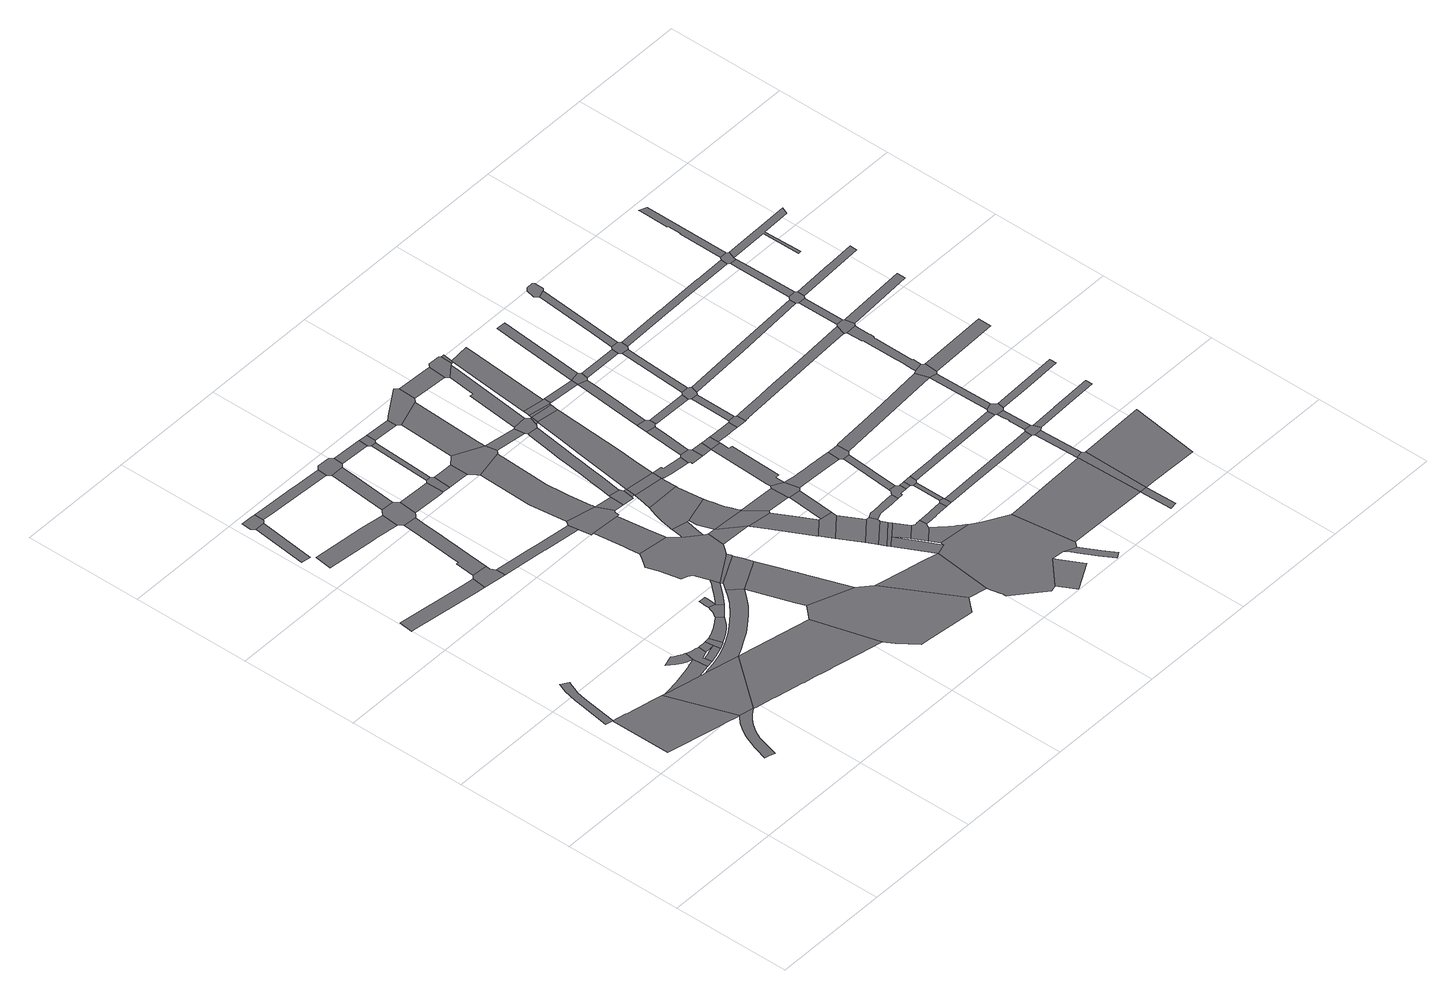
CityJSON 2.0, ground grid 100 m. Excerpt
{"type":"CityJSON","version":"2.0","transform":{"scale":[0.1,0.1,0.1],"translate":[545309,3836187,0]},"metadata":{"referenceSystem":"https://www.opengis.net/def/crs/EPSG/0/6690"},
"CityObjects":{
"road1":{"type":"Road","attributes":{"function":"1","RoadStructureAttribute.sectionType":"1"},"geometry":[{"type":"MultiSurface","lod":"1","boundaries":[[[0,1,2,3,4,5,6,7,8,9,10,11,12,13,14,15,16,17,18]]]}]},
"road2":{"type":"Road","geometry":[{"type":"MultiSurface","lod":"1","boundaries":[[[19,20,21,22,23,18,24,25,26,27,28,29]]]}]},
"road3":{"type":"Road","attributes":{"function":"1","RoadStructureAttribute.sectionType":"7"},"geometry":[{"type":"MultiSurface","lod":"1","boundaries":[[[28,30,31,32,33,34,35,36,37,38,39,40,41,42,43,44,45,46,47]]]}]},
"road4":{"type":"Road","attributes":{"function":"1","RoadStructureAttribute.sectionType":"7"},"geometry":[{"type":"MultiSurface","lod":"1","boundaries":[[[48,49,50,51,52,53,54,55,56,57,58,59,60,61,62,63,64,65]]]}]},
"road5":{"type":"Road","geometry":[{"type":"MultiSurface","lod":"1","boundaries":[[[66,29,28,47,67,68,69,70,61,60]]]}]},
"road6":{"type":"Road","attributes":{"RoadStructureAttribute.sectionType":"1"},"geometry":[{"type":"MultiSurface","lod":"1","boundaries":[[[71,72,73,74,75,76,77]]]}]},
"road7":{"type":"Road","attributes":{"function":"1","RoadStructureAttribute.sectionType":"7"},"geometry":[{"type":"MultiSurface","lod":"1","boundaries":[[[78,79,80,81,82,83,84,85,86,87,88,89,48,90]]]}]},
"road8":{"type":"Road","attributes":{"RoadStructureAttribute.sectionType":"1"},"geometry":[{"type":"MultiSurface","lod":"1","boundaries":[[[91,92,93,94]]]}]},
"road9":{"type":"Road","geometry":[{"type":"MultiSurface","lod":"1","boundaries":[[[95,96,90,48,65,97,98,99,100,101,102,103,104,105,106,107,108]]]}]},
"road10":{"type":"Road","geometry":[{"type":"MultiSurface","lod":"1","boundaries":[[[109,110,111,112,91,94,113,114,115]]]}]},
"road11":{"type":"Road","attributes":{"function":"1","RoadStructureAttribute.sectionType":"7"},"geometry":[{"type":"MultiSurface","lod":"1","boundaries":[[[116,117,118,119,120,121,101,100,122,123,124,125,126]]]}]},
"road12":{"type":"Road","attributes":{"function":"1","RoadStructureAttribute.sectionType":"7"},"geometry":[{"type":"MultiSurface","lod":"1","boundaries":[[[127,128,108,107,129,130,131,116,132]]]}]},
"road13":{"type":"Road","attributes":{"RoadStructureAttribute.sectionType":"1"},"geometry":[{"type":"MultiSurface","lod":"1","boundaries":[[[133,134,135,136,137,138,139,140]]]}]},
"road14":{"type":"Road","geometry":[{"type":"MultiSurface","lod":"1","boundaries":[[[141,77,76,142,143,144,145,146,147]]]}]},
"road15":{"type":"Road","geometry":[{"type":"MultiSurface","lod":"1","boundaries":[[[148,149,132,116,126,150,151,152]]]}]},
"road16":{"type":"Road","geometry":[{"type":"MultiSurface","lod":"1","boundaries":[[[153,154,155,67,47,156,157,158,159,160,161,162,163,164,165,166,167,168,169,170,171,172]]]}]},
"road17":{"type":"Road","attributes":{"function":"1","RoadStructureAttribute.sectionType":"7"},"geometry":[{"type":"MultiSurface","lod":"1","boundaries":[[[173,174,175,176,177,178,179,180,181,182,148,152,183,184,185,186,187,188,189,190,191]]]}]},
"road18":{"type":"Road","attributes":{"function":"1","RoadStructureAttribute.sectionType":"7"},"geometry":[{"type":"MultiSurface","lod":"1","boundaries":[[[192,193,194,195,196,197,198,199,200,201,202,203,68,67,204,205,206,207,208,209,210,211]]]}]},
"road19":{"type":"Road","attributes":{"RoadStructureAttribute.sectionType":"1"},"geometry":[{"type":"MultiSurface","lod":"1","boundaries":[[[212,213,214,215,216,217,218,141,147,219,220,221,222,223,224,225]]]}]},
"road20":{"type":"Road","attributes":{"RoadStructureAttribute.sectionType":"1"},"geometry":[{"type":"MultiSurface","lod":"1","boundaries":[[[226,227,228,115,114,229,230,231,232,233,234]]]}]},
"road21":{"type":"Road","geometry":[{"type":"MultiSurface","lod":"1","boundaries":[[[235,236,237,238,239,240,173,191,241,242,243]]]}]},
"road22":{"type":"Road","geometry":[{"type":"MultiSurface","lod":"1","boundaries":[[[244,245,140,139,246,247,212,225,248,249,250,251,252,253]]]}]},
"road23":{"type":"Road","attributes":{"function":"1","RoadStructureAttribute.sectionType":"7"},"geometry":[{"type":"MultiSurface","lod":"1","boundaries":[[[254,255,256,257,258,259,260,261,235,243]]]}]},
"road24":{"type":"Road","attributes":{"RoadStructureAttribute.sectionType":"1"},"geometry":[{"type":"MultiSurface","lod":"1","boundaries":[[[262,263,143,142,264,265,266,267,268,269]]]}]},
"road25":{"type":"Road","attributes":{"RoadStructureAttribute.sectionType":"1"},"geometry":[{"type":"MultiSurface","lod":"1","boundaries":[[[270,244,253,271,272]]]}]},
"road26":{"type":"Road","attributes":{"function":"1","RoadStructureAttribute.sectionType":"7"},"geometry":[{"type":"MultiSurface","lod":"1","boundaries":[[[273,274,275,276,277,278,279,280,243,242,281,282,283,284]]]}]},
"road27":{"type":"Road","attributes":{"RoadStructureAttribute.sectionType":"1"},"geometry":[{"type":"MultiSurface","lod":"1","boundaries":[[[285,286,251,250,287,288,289,290]]]}]},
"road28":{"type":"Road","geometry":[{"type":"MultiSurface","lod":"1","boundaries":[[[291,292,293,234,233,294,270,272,295,296,297,298,299]]]}]},
"road29":{"type":"Road","geometry":[{"type":"MultiSurface","lod":"1","boundaries":[[[300,301,302,303,304,192,211,305]]]}]},
"road30":{"type":"Road","geometry":[{"type":"MultiSurface","lod":"1","boundaries":[[[306,307,308,290,289,309,310,311,312]]]}]},
"road31":{"type":"Road","geometry":[{"type":"MultiSurface","lod":"1","boundaries":[[[313,314,315,316,317,318,319,320,321,322,323,324,273,284,325,326,327,328,329,330,331,332,333,334]]]}]},
"road32":{"type":"Road","geometry":[{"type":"MultiSurface","lod":"1","boundaries":[[[335,325,284,303,302]]]}]},
"road33":{"type":"Road","attributes":{"RoadStructureAttribute.sectionType":"1"},"geometry":[{"type":"MultiSurface","lod":"1","boundaries":[[[336,337,338,339,340,341,305,211,342,343,344,345,346]]]}]},
"road34":{"type":"Road","attributes":{"RoadStructureAttribute.sectionType":"7"},"geometry":[{"type":"MultiSurface","lod":"1","boundaries":[[[347,348,349,350,313,334,351,352,353,354,355]]]}]},
"road35":{"type":"Road","attributes":{"RoadStructureAttribute.sectionType":"1"},"geometry":[{"type":"MultiSurface","lod":"1","boundaries":[[[297,296,356,357]]]}]},
"road36":{"type":"Road","geometry":[{"type":"MultiSurface","lod":"1","boundaries":[[[345,358,172,171,359,360,361,362,363,364,365,366,346]]]}]},
"road37":{"type":"Road","geometry":[{"type":"MultiSurface","lod":"1","boundaries":[[[367,368,269,268,369,347,355,370,371,372,373,374,375,376,377,378,379,380]]]}]},
"road38":{"type":"Road","attributes":{"RoadStructureAttribute.sectionType":"1"},"geometry":[{"type":"MultiSurface","lod":"1","boundaries":[[[381,310,309,382,383,384]]]}]},
"road39":{"type":"Road","attributes":{"RoadStructureAttribute.sectionType":"1"},"geometry":[{"type":"MultiSurface","lod":"1","boundaries":[[[385,306,312,386,387]]]}]},
"road40":{"type":"Road","geometry":[{"type":"MultiSurface","lod":"1","boundaries":[[[357,356,388,385,387,389,390,391]]]}]},
"road41":{"type":"Road","attributes":{"RoadStructureAttribute.sectionType":"1"},"geometry":[{"type":"MultiSurface","lod":"1","boundaries":[[[392,393,394,395,396,397,398,399,400,401,402,403,404,405,367,380]]]}]},
"road42":{"type":"Road","attributes":{"function":"1","RoadStructureAttribute.sectionType":"7"},"geometry":[{"type":"MultiSurface","lod":"1","boundaries":[[[406,407,332,331,408,409,410]]]}]},
"road43":{"type":"Road","attributes":{"RoadStructureAttribute.sectionType":"1"},"geometry":[{"type":"MultiSurface","lod":"1","boundaries":[[[411,380,379,412,413]]]}]},
"road44":{"type":"Road","geometry":[{"type":"MultiSurface","lod":"1","boundaries":[[[414,415,384,383,416,401,400,417,418,419]]]}]},
"road45":{"type":"Road","attributes":{"RoadStructureAttribute.sectionType":"1"},"geometry":[{"type":"MultiSurface","lod":"1","boundaries":[[[391,390,420,421]]]}]},
"road46":{"type":"Road","geometry":[{"type":"MultiSurface","lod":"1","boundaries":[[[422,329,328,423,424,425,426,427]]]}]},
"road47":{"type":"Road","geometry":[{"type":"MultiSurface","lod":"1","boundaries":[[[428,413,412,429,430,431,432]]]}]},
"road48":{"type":"Road","geometry":[{"type":"MultiSurface","lod":"1","boundaries":[[[433,434,435,436,437,366,365,438,439,440,441,442]]]}]},
"road49":{"type":"Road","geometry":[{"type":"MultiSurface","lod":"1","boundaries":[[[443,444,445,446,447,448,449,450,451,452,406,410,453,454]]]}]},
"road50":{"type":"Road","attributes":{"RoadStructureAttribute.sectionType":"7"},"geometry":[{"type":"MultiSurface","lod":"1","boundaries":[[[455,431,430,456,457,458,459]]]}]},
"road51":{"type":"Road","geometry":[{"type":"MultiSurface","lod":"1","boundaries":[[[460,461,462,463,464,465,466,467,454,453,468,469,470,471,427,472,473,474,475]]]}]},
"road52":{"type":"Road","attributes":{"RoadStructureAttribute.sectionType":"1"},"geometry":[{"type":"MultiSurface","lod":"1","boundaries":[[[476,477,478,479,414,419]]]}]},
"road53":{"type":"Road","geometry":[{"type":"MultiSurface","lod":"1","boundaries":[[[427,426,480,481,475,474,482,472]]]}]},
"road54":{"type":"Road","attributes":{"function":"1","RoadStructureAttribute.sectionType":"7"},"geometry":[{"type":"MultiSurface","lod":"1","boundaries":[[[458,483,484,447,446,485,486,487,488]]]}]},
"road55":{"type":"Road","geometry":[{"type":"MultiSurface","lod":"1","boundaries":[[[459,458,488,489]]]}]},
"road56":{"type":"Road","attributes":{"function":"1"},"geometry":[{"type":"MultiSurface","lod":"1","boundaries":[[[426,490,491,492,493,494,495,496,497,480]]]}]},
"road57":{"type":"Road","attributes":{"RoadStructureAttribute.sectionType":"1"},"geometry":[{"type":"MultiSurface","lod":"1","boundaries":[[[498,499,500,501,502,503,504,505,506,507,508,428,432,509,510,511,512,513,514,515,516,517]]]}]},
"road58":{"type":"Road","attributes":{"RoadStructureAttribute.sectionType":"1"},"geometry":[{"type":"MultiSurface","lod":"1","boundaries":[[[419,418,518,519]]]}]},
"road59":{"type":"Road","geometry":[{"type":"MultiSurface","lod":"1","boundaries":[[[520,521,522,421,420,523,524,479,478,525,526]]]}]},
"road60":{"type":"Road","geometry":[{"type":"MultiSurface","lod":"1","boundaries":[[[527,528,495,494,529,530,531,532]]]}]},
"road61":{"type":"Road","attributes":{"RoadStructureAttribute.sectionType":"1"},"geometry":[{"type":"MultiSurface","lod":"1","boundaries":[[[533,534,475,481,535,536]]]}]},
"road62":{"type":"Road","geometry":[{"type":"MultiSurface","lod":"1","boundaries":[[[530,529,537,538]]]}]},
"road63":{"type":"Road","attributes":{"function":"1","RoadStructureAttribute.sectionType":"7"},"geometry":[{"type":"MultiSurface","lod":"1","boundaries":[[[539,540,541,542,543,544,459,489,545,546,547,548,549]]]}]},
"road64":{"type":"Road","attributes":{"function":"1","RoadStructureAttribute.sectionType":"7"},"geometry":[{"type":"MultiSurface","lod":"1","boundaries":[[[550,551,552,553,554,555,556,442,557]]]}]},
"road65":{"type":"Road","geometry":[{"type":"MultiSurface","lod":"1","boundaries":[[[558,538,537,559,560,561,562,563]]]}]},
"road66":{"type":"Road","attributes":{"function":"1","RoadStructureAttribute.sectionType":"7"},"geometry":[{"type":"MultiSurface","lod":"1","boundaries":[[[560,559,564,565]]]}]},
"road67":{"type":"Road","attributes":{"function":"1","RoadStructureAttribute.sectionType":"7"},"geometry":[{"type":"MultiSurface","lod":"1","boundaries":[[[565,564,566,567,556,555,568,569]]]}]},
"road68":{"type":"Road","geometry":[{"type":"MultiSurface","lod":"1","boundaries":[[[570,571,572,519,518,573,498,517,574,575]]]}]},
"road69":{"type":"Road","attributes":{"RoadStructureAttribute.sectionType":"1"},"geometry":[{"type":"MultiSurface","lod":"1","boundaries":[[[576,577,578,579,489,488,580,581,582,583,584,585,586]]]}]},
"road70":{"type":"Road","attributes":{"RoadStructureAttribute.sectionType":"1"},"geometry":[{"type":"MultiSurface","lod":"1","boundaries":[[[587,532,531,588,589]]]}]},
"road71":{"type":"Road","attributes":{"function":"1"},"geometry":[{"type":"MultiSurface","lod":"1","boundaries":[[[590,569,568,591,592,593,594,595]]]}]},
"road72":{"type":"Road","attributes":{"RoadStructureAttribute.sectionType":"1"},"geometry":[{"type":"MultiSurface","lod":"1","boundaries":[[[596,575,574,597,598,539]]]}]},
"road73":{"type":"Road","geometry":[{"type":"MultiSurface","lod":"1","boundaries":[[[599,600,601,595,594,602,603,604,605,606]]]}]},
"road74":{"type":"Road","attributes":{"RoadStructureAttribute.sectionType":"1"},"geometry":[{"type":"MultiSurface","lod":"1","boundaries":[[[607,526,525,608,609,610,611]]]}]},
"road75":{"type":"Road","attributes":{"function":"1","RoadStructureAttribute.sectionType":"7"},"geometry":[{"type":"MultiSurface","lod":"1","boundaries":[[[612,613,614,615,616,617,618,619]]]}]},
"road76":{"type":"Road","geometry":[{"type":"MultiSurface","lod":"1","boundaries":[[[620,536,535,587,589,621,622]]]}]},
"road77":{"type":"Road","geometry":[{"type":"MultiSurface","lod":"1","boundaries":[[[623,624,557,442,441,625,626,627,628,629,630,615,614,631,632,633,634,635,636,637,638,639]]]}]},
"road78":{"type":"Road","attributes":{"RoadStructureAttribute.sectionType":"1"},"geometry":[{"type":"MultiSurface","lod":"1","boundaries":[[[640,641,642,643,644,572,571]]]}]},
"road79":{"type":"Road","geometry":[{"type":"MultiSurface","lod":"1","boundaries":[[[596,539,549,645]]]}]},
"road80":{"type":"Road","geometry":[{"type":"MultiSurface","lod":"1","boundaries":[[[646,647,586,585,648,649,650,651,652,653,654,655]]]}]},
"road81":{"type":"Road","geometry":[{"type":"MultiSurface","lod":"1","boundaries":[[[656,657,658,659,660,661,662,663,603,602,664,623,639]]]}]},
"road82":{"type":"Road","attributes":{"RoadStructureAttribute.sectionType":"1"},"geometry":[{"type":"MultiSurface","lod":"1","boundaries":[[[665,596,645,666]]]}]},
"road83":{"type":"Road","geometry":[{"type":"MultiSurface","lod":"1","boundaries":[[[667,668,665,666,669,670,671]]]}]},
"road84":{"type":"Road","attributes":{"RoadStructureAttribute.sectionType":"1"},"geometry":[{"type":"MultiSurface","lod":"1","boundaries":[[[672,673,674,675,563,562,676,677,678,679,680]]]}]},
"road85":{"type":"Road","attributes":{"RoadStructureAttribute.sectionType":"7"},"geometry":[{"type":"MultiSurface","lod":"1","boundaries":[[[681,682,683,620,622,684,685,686,687,688]]]}]},
"road86":{"type":"Road","attributes":{"RoadStructureAttribute.sectionType":"1"},"geometry":[{"type":"MultiSurface","lod":"1","boundaries":[[[689,690,646,655,691,692]]]}]},
"road87":{"type":"Road","attributes":{"RoadStructureAttribute.sectionType":"1"},"geometry":[{"type":"MultiSurface","lod":"1","boundaries":[[[654,653,681,693]]]}]},
"road88":{"type":"Road","attributes":{"RoadStructureAttribute.sectionType":"1"},"geometry":[{"type":"MultiSurface","lod":"1","boundaries":[[[694,695,696,697,606,605,698,699,700,701,702]]]}]},
"road89":{"type":"Road","geometry":[{"type":"MultiSurface","lod":"1","boundaries":[[[703,611,610,704,642,641,705,706,707,708]]]}]},
"road90":{"type":"Road","geometry":[{"type":"MultiSurface","lod":"1","boundaries":[[[709,689,692,710,711,712,713,714]]]}]},
"road91":{"type":"Road","attributes":{"function":"1","RoadStructureAttribute.sectionType":"7"},"geometry":[{"type":"MultiSurface","lod":"1","boundaries":[[[715,716,717,718,719,720,667,671]]]}]},
"road92":{"type":"Road","geometry":[{"type":"MultiSurface","lod":"1","boundaries":[[[721,722,693,681,688,723,724]]]}]},
"road93":{"type":"Road","attributes":{"RoadStructureAttribute.sectionType":"1"},"geometry":[{"type":"MultiSurface","lod":"1","boundaries":[[[725,726,727,728,729,730,731,732,733,622,621,734,735,736,737,738,739,740]]]}]},
"road94":{"type":"Road","attributes":{"RoadStructureAttribute.sectionType":"1"},"geometry":[{"type":"MultiSurface","lod":"1","boundaries":[[[633,741,742,743,744,745,746,747,748,634]]]}]},
"road95":{"type":"Road","attributes":{"RoadStructureAttribute.sectionType":"1"},"geometry":[{"type":"MultiSurface","lod":"1","boundaries":[[[749,750,706,705,751,752,753,718]]]}]},
"road96":{"type":"Road","geometry":[{"type":"MultiSurface","lod":"1","boundaries":[[[754,755,756,757,672,680,758,759,760,761,762,763,764,765,766]]]}]},
"road97":{"type":"Road","attributes":{"RoadStructureAttribute.sectionType":"1"},"geometry":[{"type":"MultiSurface","lod":"1","boundaries":[[[670,669,767,768]]]}]},
"road98":{"type":"Road","geometry":[{"type":"MultiSurface","lod":"1","boundaries":[[[769,770,694,702,771,772,773]]]}]},
"road99":{"type":"Road","attributes":{"RoadStructureAttribute.sectionType":"1"},"geometry":[{"type":"MultiSurface","lod":"1","boundaries":[[[767,774,775,709,714,776,777,778]]]}]},
"road100":{"type":"Road","attributes":{"RoadStructureAttribute.sectionType":"1"},"geometry":[{"type":"MultiSurface","lod":"1","boundaries":[[[779,780,781,724,723,782,783,784,785]]]}]},
"road101":{"type":"Road","attributes":{"RoadStructureAttribute.sectionType":"1"},"geometry":[{"type":"MultiSurface","lod":"1","boundaries":[[[786,765,764,787]]]}]},
"road102":{"type":"Road","attributes":{"RoadStructureAttribute.sectionType":"1"},"geometry":[{"type":"MultiSurface","lod":"1","boundaries":[[[788,789,769,773]]]}]},
"road103":{"type":"Road","attributes":{"RoadStructureAttribute.sectionType":"1"},"geometry":[{"type":"MultiSurface","lod":"1","boundaries":[[[790,754,766,791]]]}]},
"road104":{"type":"Road","geometry":[{"type":"MultiSurface","lod":"1","boundaries":[[[792,786,787,793,789,788,794,795]]]}]},
"road105":{"type":"Road","attributes":{"RoadStructureAttribute.sectionType":"1"},"geometry":[{"type":"MultiSurface","lod":"1","boundaries":[[[713,712,796,797]]]}]},
"road106":{"type":"Road","geometry":[{"type":"MultiSurface","lod":"1","boundaries":[[[798,768,767,778,799,800]]]}]},
"road107":{"type":"Road","geometry":[{"type":"MultiSurface","lod":"1","boundaries":[[[801,802,803,804,740,739,805,790,791,806,807,808]]]}]},
"road108":{"type":"Road","geometry":[{"type":"MultiSurface","lod":"1","boundaries":[[[809,810,811,812,785,784,813,814,815]]]}]},
"road109":{"type":"Road","attributes":{"RoadStructureAttribute.sectionType":"1"},"geometry":[{"type":"MultiSurface","lod":"1","boundaries":[[[816,810,809,817]]]}]},
"road110":{"type":"Road","attributes":{"RoadStructureAttribute.sectionType":"1"},"geometry":[{"type":"MultiSurface","lod":"1","boundaries":[[[818,819,768,798,820]]]}]},
"road111":{"type":"Road","geometry":[{"type":"MultiSurface","lod":"1","boundaries":[[[821,822,823,824,797,796,816,817,825,826]]]}]},
"road112":{"type":"Road","attributes":{"RoadStructureAttribute.sectionType":"1"},"geometry":[{"type":"MultiSurface","lod":"1","boundaries":[[[800,799,827,828]]]}]},
"road113":{"type":"Road","geometry":[{"type":"MultiSurface","lod":"1","boundaries":[[[829,830,831,832,833,834,835,637,636,836,837,838]]]}]},
"road114":{"type":"Road","attributes":{"RoadStructureAttribute.sectionType":"1"},"geometry":[{"type":"MultiSurface","lod":"1","boundaries":[[[839,840,824,823,841,842,843]]]}]},
"road115":{"type":"Road","attributes":{"RoadStructureAttribute.sectionType":"1"},"geometry":[{"type":"MultiSurface","lod":"1","boundaries":[[[844,845,846,847,848,849,772,771,850,851,852,853]]]}]},
"road116":{"type":"Road","geometry":[{"type":"MultiSurface","lod":"1","boundaries":[[[854,828,827,839,843,855,856,857]]]}]},
"road117":{"type":"Road","attributes":{"RoadStructureAttribute.sectionType":"1"},"geometry":[{"type":"MultiSurface","lod":"1","boundaries":[[[858,859,860,861,862,863,864,792,795,865,866,867,868]]]}]},
"road118":{"type":"Road","attributes":{"RoadStructureAttribute.sectionType":"1"},"geometry":[{"type":"MultiSurface","lod":"1","boundaries":[[[869,838,870,871]]]}]},
"road119":{"type":"Road","attributes":{"RoadStructureAttribute.sectionType":"1"},"geometry":[{"type":"MultiSurface","lod":"1","boundaries":[[[872,873,874,875,876,808,807,877,878,879,880,881,882]]]}]},
"road120":{"type":"Road","attributes":{"RoadStructureAttribute.sectionType":"1"},"geometry":[{"type":"MultiSurface","lod":"1","boundaries":[[[883,884,885,854,857]]]}]},
"road121":{"type":"Road","geometry":[{"type":"MultiSurface","lod":"1","boundaries":[[[886,887,888,829,838,869,889]]]}]},
"road122":{"type":"Road","attributes":{"RoadStructureAttribute.sectionType":"1"},"geometry":[{"type":"MultiSurface","lod":"1","boundaries":[[[890,891,892,893,894,895,896,897,815,814,898,899,900,901]]]}]},
"road123":{"type":"Road","geometry":[{"type":"MultiSurface","lod":"1","boundaries":[[[902,903,904,905,906,907,908,884,883,909,910]]]}]},
"road124":{"type":"Road","attributes":{"RoadStructureAttribute.sectionType":"1"},"geometry":[{"type":"MultiSurface","lod":"1","boundaries":[[[911,888,887,912]]]}]},
"road125":{"type":"Road","attributes":{"RoadStructureAttribute.sectionType":"1"},"geometry":[{"type":"MultiSurface","lod":"1","boundaries":[[[913,914,826,825,915,916,917,918]]]}]},
"road126":{"type":"Road","geometry":[{"type":"MultiSurface","lod":"1","boundaries":[[[919,844,853,911,912,920,921,922]]]}]},
"road127":{"type":"Road","attributes":{"RoadStructureAttribute.sectionType":"1"},"geometry":[{"type":"MultiSurface","lod":"1","boundaries":[[[923,924,925,926,927,928,929,919,922,930]]]}]},
"road128":{"type":"Road","geometry":[{"type":"MultiSurface","lod":"1","boundaries":[[[931,932,933,934,858,868,923,930,935,936]]]}]},
"road129":{"type":"Road","geometry":[{"type":"MultiSurface","lod":"1","boundaries":[[[937,938,889,869,939,940,941]]]}]},
"road130":{"type":"Road","attributes":{"RoadStructureAttribute.sectionType":"1"},"geometry":[{"type":"MultiSurface","lod":"1","boundaries":[[[882,942,934,933,943]]]}]},
"road131":{"type":"Road","attributes":{"RoadStructureAttribute.sectionType":"1"},"geometry":[{"type":"MultiSurface","lod":"1","boundaries":[[[944,945,946,947,948,949,856,855,950,951,952,953,954]]]}]},
"road132":{"type":"Road","geometry":[{"type":"MultiSurface","lod":"1","boundaries":[[[955,956,957,958,872,882,943,959,960,961,962]]]}]},
"road133":{"type":"Road","attributes":{"RoadStructureAttribute.sectionType":"1"},"geometry":[{"type":"MultiSurface","lod":"1","boundaries":[[[963,964,965,966,967,921,920,968,969]]]}]},
"road134":{"type":"Road","attributes":{"RoadStructureAttribute.sectionType":"1"},"geometry":[{"type":"MultiSurface","lod":"1","boundaries":[[[970,971,972,973,974,975,976,977,978,979,980,981,982,983,984,985,986,987,988,989,990,957,956,991,992,993]]]}]},
"road135":{"type":"Road","attributes":{"RoadStructureAttribute.sectionType":"1"},"geometry":[{"type":"MultiSurface","lod":"1","boundaries":[[[994,995,936,935,996,997,998,999,1000,1001]]]}]},
"road136":{"type":"Road","geometry":[{"type":"MultiSurface","lod":"1","boundaries":[[[1002,890,901,1003,981,980,1004,1005,1006,1007]]]}]},
"road137":{"type":"Road","attributes":{"RoadStructureAttribute.sectionType":"1"},"geometry":[{"type":"MultiSurface","lod":"1","boundaries":[[[1008,1009,1002,1007]]]}]},
"road138":{"type":"Road","geometry":[{"type":"MultiSurface","lod":"1","boundaries":[[[1010,1011,913,918,1009,1008,1012,1013]]]}]},
"road139":{"type":"Road","attributes":{"RoadStructureAttribute.sectionType":"1"},"geometry":[{"type":"MultiSurface","lod":"1","boundaries":[[[1014,1015,962,961,1016]]]}]},
"road140":{"type":"Road","attributes":{"RoadStructureAttribute.sectionType":"1"},"geometry":[{"type":"MultiSurface","lod":"1","boundaries":[[[1017,1018,1011,1010,1019,1020]]]}]},
"road141":{"type":"Road","geometry":[{"type":"MultiSurface","lod":"1","boundaries":[[[1021,944,954,1017,1020,1022,1023,1024]]]}]},
"road142":{"type":"Road","attributes":{"RoadStructureAttribute.sectionType":"1"},"geometry":[{"type":"MultiSurface","lod":"1","boundaries":[[[1025,1026,1006,1005,1027]]]}]},
"road143":{"type":"Road","attributes":{"RoadStructureAttribute.sectionType":"1"},"geometry":[{"type":"MultiSurface","lod":"1","boundaries":[[[1028,1029,1030,1031,1032,1033,1021,1024,1034]]]}]},
"road144":{"type":"Road","attributes":{"RoadStructureAttribute.sectionType":"1"},"geometry":[{"type":"MultiSurface","lod":"1","boundaries":[[[1035,1036,1037,1013,1012,1038]]]}]},
"road145":{"type":"Road","attributes":{"RoadStructureAttribute.sectionType":"1"},"geometry":[{"type":"MultiSurface","lod":"1","boundaries":[[[1039,1023,1022,1040,1041,1042,1043,1044,1045,1046]]]}]}
},
"vertices":[
[208,1620,0],[250,1897,0],[263,1959,0],[272,2001,0],[285,2039,0],[300,2078,0],[308,2094,0],[316,2112,0],[287,2132,0],[274,2140,0],[257,2151,0],[255,2145,0],[243,2121,0],[225,2068,0],[211,2015,0],[200,1958,0],[189,1889,0],[147,1632,0],[208,1618,0],
[629,1527,0],[525,1549,0],[509,1553,0],[327,1592,0],[321,1594,0],[207,1107,0],[634,1013,0],[712,996,0],[810,974,0],[830,970,0],[637,1525,0],
[818,961,0],[773,917,0],[729,856,0],[694,800,0],[672,751,0],[645,675,0],[637,651,0],[606,549,0],[648,537,0],[690,525,0],[717,621,0],[743,713,0],[774,776,0],[815,836,0],[856,877,0],[896,913,0],[942,943,0],[947,945,0],
[1061,1604,0],[1042,1596,0],[1031,1593,0],[1008,1586,0],[972,1575,0],[893,1556,0],[891,1555,0],[802,1538,0],[793,1536,0],[777,1534,0],[725,1525,0],[673,1520,0],[664,1519,0],[957,1455,0],[972,1457,0],[985,1459,0],[1039,1469,0],[1077,1476,0],
[662,1519,0],[1295,1381,0],[1015,1442,0],[995,1446,0],[971,1451,0],
[611,3344,0],[16,3426,0],[1,3307,0],[45,3301,0],[612,3224,0],[686,3214,0],[702,3331,0],
[1075,1684,0],[1051,1694,0],[1042,1699,0],[1039,1701,0],[1034,1705,0],[1027,1709,0],[1005,1723,0],[982,1742,0],[888,1711,0],[943,1662,0],[980,1638,0],[1020,1618,0],[1078,1682,0],
[105,4834,0],[49,4366,0],[131,4356,0],[187,4833,0],
[1165,1659,0],[1120,1669,0],[1101,1480,0],[1111,1482,0],[1123,1485,0],[1136,1488,0],[1126,1548,0],[1122,1561,0],[1169,1579,0],[1174,1581,0],[1177,1582,0],[1181,1584,0],[1182,1584,0],[1187,1656,0],
[200,4942,0],[190,4943,0],[85,4948,0],[81,4867,0],[209,4856,0],[215,4862,0],[214,4942,0],
[1266,1590,0],[1250,1583,0],[1192,1565,0],[1181,1562,0],[1172,1559,0],[1171,1559,0],[1187,1501,0],[1190,1502,0],[1271,1527,0],[1277,1530,0],[1280,1531,0],
[1242,1655,0],[1204,1655,0],[1216,1584,0],[1219,1584,0],[1248,1587,0],[1261,1657,0],
[602,4278,0],[156,4324,0],[139,4176,0],[567,4131,0],[594,4128,0],[603,4127,0],[783,4105,0],[797,4252,0],
[731,3356,0],[881,3189,0],[881,3271,0],[866,3292,0],[862,3298,0],[858,3303,0],[862,3346,0],
[1301,1661,0],[1280,1659,0],[1317,1546,0],[1324,1551,0],[1337,1558,0],
[1334,1373,0],[1326,1375,0],[1315,1377,0],[970,940,0],[1106,911,0],[1146,902,0],[1321,864,0],[1369,854,0],[1393,848,0],[1478,830,0],[1566,812,0],[1619,801,0],[1637,797,0],[1700,784,0],[1727,778,0],[1851,751,0],[1980,724,0],[2062,706,0],[2067,705,0],[1914,1248,0],
[1502,1767,0],[1501,1766,0],[1493,1761,0],[1467,1743,0],[1453,1733,0],[1444,1728,0],[1414,1709,0],[1375,1689,0],[1359,1682,0],[1343,1675,0],[1376,1578,0],[1395,1589,0],[1426,1607,0],[1460,1631,0],[1495,1661,0],[1500,1667,0],[1505,1674,0],[1523,1694,0],[1547,1726,0],
[1769,1899,0],[1733,1849,0],[1678,1786,0],[1604,1717,0],[1530,1659,0],[1435,1593,0],[1356,1550,0],[1284,1514,0],[1216,1491,0],[1142,1470,0],[1078,1456,0],[1059,1452,0],[1367,1415,0],[1432,1453,0],[1519,1499,0],[1583,1540,0],[1668,1606,0],[1737,1666,0],[1811,1744,0],[1860,1805,0],
[816,4068,0],[808,3984,0],[801,3904,0],[781,3679,0],[772,3575,0],[767,3521,0],[746,3522,0],[868,3428,0],[877,3521,0],[888,3637,0],[897,3734,0],[905,3819,0],[920,3985,0],[928,4055,0],
[669,4917,0],[595,4921,0],[335,4935,0],[219,4862,0],[331,4855,0],[596,4841,0],[664,4837,0],[857,4827,0],[863,4906,0],
[1549,1871,0],[1541,1845,0],[1532,1820,0],[1522,1802,0],[1517,1793,0],[1509,1780,0],[1631,1798,0],[1640,1806,0],[1605,1856,0],
[838,4291,0],[837,4288,0],[808,4078,0],[817,4069,0],[929,4056,0],[951,4078,0],[966,4092,0],[980,4243,0],[949,4281,0],[946,4285,0],
[1607,1864,0],[1612,1892,0],[1615,1936,0],[1615,1962,0],[1585,1961,0],[1555,1961,0],[1555,1938,0],[1552,1899,0],
[1274,3220,0],[1168,3234,0],[1162,3154,0],[1264,3141,0],[1267,3141,0],[1565,3104,0],[1576,3102,0],[1564,3184,0],
[885,4794,0],[985,4705,0],[993,4792,0],
[1776,2050,0],[1774,2047,0],[1750,2015,0],[1714,1971,0],[1673,1925,0],[1631,1881,0],[1628,1878,0],[1618,1868,0],[1717,1885,0],[1760,1932,0],[1797,1978,0],[1799,1981,0],
[1173,4236,0],[1078,4239,0],[1172,4085,0],[1236,4083,0],[1260,4083,0],[1255,4232,0],
[897,4935,0],[890,4929,0],[865,4906,0],[880,4801,0],[1000,4797,0],[1024,4818,0],[1028,4897,0],[1010,4919,0],[1004,4927,0],
[2106,2003,0],[2102,2015,0],[2075,2093,0],[1808,1955,0],[1797,1939,0],[2127,1943,0],
[1278,4253,0],[1270,4246,0],[1262,4239,0],[1328,4081,0],[1337,4231,0],[1330,4238,0],[1318,4252,0],
[1666,2607,0],[1658,2595,0],[1642,2572,0],[1581,2485,0],[1582,2483,0],[1607,2403,0],[1612,2389,0],[1615,2376,0],[1653,2213,0],[1701,2195,0],[1735,2171,0],[1766,2078,0],[2057,2141,0],[2103,2198,0],[2110,2207,0],[2123,2222,0],[2137,2373,0],[2109,2391,0],[2103,2394,0],[1990,2491,0],[1981,2501,0],[1915,2577,0],
[2069,2109,0],
[2346,1319,0],[2240,1623,0],[2239,1625,0],[2238,1629,0],[2224,1667,0],[2193,1758,0],[1864,1793,0],[1910,1661,0],[1987,1436,0],[2014,1359,0],[2380,1223,0],
[1616,2996,0],[1619,2979,0],[1649,2742,0],[1654,2700,0],[1913,2593,0],[1903,2664,0],[1893,2734,0],[1889,2769,0],[1861,2984,0],
[1281,4804,0],[1287,4883,0],
[1915,1248,0],[2117,622,0],[2230,475,0],[2281,474,0],[2716,424,0],[2718,426,0],[2786,504,0],[2818,540,0],[2489,1126,0],
[1588,3220,0],[1574,3199,0],[1598,2994,0],[1860,2990,0],[1862,2984,0],[1864,2984,0],[1865,2984,0],[1880,2986,0],[1881,3006,0],[1882,3019,0],[1883,3025,0],[1888,3031,0],[1897,3034,0],[1834,3163,0],
[1412,4228,0],[1410,4078,0],[1509,4075,0],[1509,4225,0],
[1301,4781,0],[1333,4595,0],[1341,4779,0],
[1284,4800,0],[1359,4796,0],[1363,4800,0],[1360,4879,0],
[1831,3190,0],[1830,3197,0],[1806,3397,0],[1797,3482,0],[1793,3557,0],[1792,3581,0],[1809,3994,0],[1810,4028,0],[1810,4049,0],[1568,3998,0],[1567,3991,0],[1551,3539,0],[1550,3529,0],[1551,3522,0],
[2007,2596,0],[1996,2516,0],[2117,2467,0],[2134,2559,0],[2136,2570,0],
[1973,3146,0],[1978,3028,0],[1984,3145,0],
[1585,4288,0],[1570,4275,0],[1553,4017,0],[1838,4076,0],[1840,4075,0],[1818,4171,0],
[1575,4789,0],[1577,4868,0],
[2165,2371,0],[2165,2220,0],[2263,2216,0],[2382,2210,0],[2383,2210,0],[2201,2370,0],
[1988,3167,0],[2078,3019,0],[2082,3037,0],[2094,3121,0],[2083,3147,0],
[3006,1012,0],[2909,1033,0],[2801,1057,0],[2751,1068,0],[2508,1122,0],[2824,539,0],[2966,510,0],[2968,509,0],[2975,506,0],[3033,1006,0],
[2390,2652,0],[2376,2770,0],[2368,2857,0],[2368,2868,0],[2075,2864,0],[2048,2787,0],[2027,2714,0],[2015,2648,0],[2010,2619,0],[2008,2606,0],[2156,2570,0],[2392,2639,0],
[2119,3118,0],[2096,3035,0],[2110,3033,0],[2109,3029,0],[2120,3117,0],
[2474,2363,0],[2464,2385,0],[2462,2388,0],[2449,2423,0],[2429,2473,0],[2420,2510,0],[2408,2560,0],[2398,2610,0],[2156,2560,0],[2156,2493,0],[2169,2465,0],[2192,2393,0],[2267,2367,0],[2322,2366,0],[2323,2364,0],[2476,2358,0],
[1819,4187,0],[1821,4245,0],[1848,4844,0],[1604,4761,0],
[2587,2185,0],[2601,2202,0],[2266,2367,0],
[2104,2990,0],[2099,2967,0],[2366,2972,0],[2367,2979,0],[2367,2995,0],[2367,3000,0],
[2370,3088,0],
[2387,2200,0],[2464,2059,0],[2473,2041,0],[2616,1780,0],[2622,1769,0],[2756,1875,0],[2747,1892,0],[2675,2021,0],
[2112,4023,0],[2106,3997,0],[2076,3791,0],[2061,3688,0],[2045,3578,0],[2037,3518,0],[2028,3460,0],[2022,3412,0],[2014,3358,0],[2006,3303,0],[1998,3240,0],[2080,3153,0],[2106,3325,0],[2121,3444,0],[2136,3556,0],[2147,3633,0],[2158,3713,0],[2170,3797,0],[2200,3998,0],[2201,4012,0],
[2099,4042,0],[2089,4129,0],
[1856,5050,0],[1610,4892,0],[1604,4888,0],[1577,4789,0],[1599,4766,0],[1876,4871,0],[1881,5021,0],
[2766,1867,0],[2761,1871,0],[2681,1660,0],[2870,1810,0],[2873,1855,0],[2772,1867,0],
[2539,2355,0],[2482,2357,0],[2793,2190,0],[2785,2343,0],
[2784,1470,0],[2976,1623,0],
[2251,4049,0],[2250,4040,0],[2244,3998,0],[2217,3811,0],[2190,3623,0],[2136,3245,0],[2379,3242,0],[2395,3402,0],[2416,3687,0],[2439,4000,0],[2441,4025,0],
[3112,1058,0],[3075,1134,0],[3075,1135,0],[3019,1239,0],[3007,1260,0],[2950,1366,0],[2873,1306,0],[3125,1032,0],
[3000,1620,0],[2829,1386,0],[3022,1539,0],[3025,1560,0],[3028,1561,0],[3004,1620,0],
[2858,1334,0],[3050,1487,0],
[2865,1320,0],[2867,1317,0],[2952,1368,0],[3065,1459,0],
[2236,4125,0],[2218,4144,0],[2103,4137,0],[2103,4036,0],[2225,4041,0],[2249,4112,0],
[2456,3060,0],[2451,3060,0],[2454,3078,0],[2386,3086,0],[2375,2999,0],[2381,2998,0],[2381,2994,0],[2381,2991,0],[2447,2983,0],[2610,2962,0],[2621,3039,0],
[2800,2183,0],[2890,2062,0],[2899,2176,0],
[3103,1391,0],[2975,1336,0],[2988,1316,0],[3001,1297,0],[3025,1253,0],[3132,1338,0],
[2261,4115,0],[2228,4042,0],[2234,4044,0],
[3199,1326,0],[3183,1325,0],[3160,1323,0],[3086,1142,0],[3194,1228,0],[3213,1267,0],[3214,1267,0],[3211,1326,0],
[2191,5003,0],[2010,4863,0],[2180,4853,0],[2182,4852,0],[2192,5003,0],
[3607,185,0],[3533,319,0],[3515,352,0],[3307,156,0],[3382,20,0],[3386,14,0],[3390,7,0],[3632,140,0],
[2804,2364,0],[2922,2194,0],[2894,2312,0],
[3127,1059,0],[3126,1046,0],[2999,398,0],[3001,391,0],[3002,380,0],[3003,369,0],[3004,349,0],[3253,140,0],[3599,348,0],[3621,347,0],[3622,345,0],[3714,302,0],[3725,315,0],[3749,345,0],[3678,873,0],[3483,981,0],[3403,1039,0],
[2305,4859,0],[2309,4900,0],[2208,4823,0],[2181,4591,0],[2151,4593,0],
[2447,4092,0],
[2641,3058,0],[2632,3049,0],[2623,2959,0],[2626,2959,0],[2625,2944,0],[2627,2940,0],[2629,2937,0],[2733,2934,0],[2735,3029,0],[2718,3052,0],
[3388,1051,0],[3370,1065,0],[3359,1075,0],[3340,1092,0],[3331,1100,0],[3296,1131,0],[3242,1182,0],[3202,1221,0],[3120,1080,0],
[2265,4143,0],[2448,4107,0],
[2270,4198,0],[2266,4154,0],[2462,4111,0],[2465,4171,0],[2453,4172,0],
[3286,1652,0],[3238,1650,0],[3084,1642,0],[3046,1640,0],[3081,1583,0],[3088,1584,0],[3219,1589,0],[3238,1590,0],[3289,1593,0],
[2823,2931,0],[2822,2845,0],[2804,2400,0],[2897,2397,0],[2927,2395,0],[2946,2840,0],[2912,2841,0],[2916,2926,0],
[2670,3395,0],[2668,3380,0],[2742,3311,0],[2749,3385,0],
[2831,3026,0],
[3442,1338,0],[3328,1332,0],[3320,1332,0],[3241,1328,0],[3242,1268,0],[3316,1271,0],[3323,1271,0],[3331,1272,0],[3444,1277,0],
[2221,5029,0],[2196,4836,0],[2324,4912,0],[2329,5010,0],[2317,5023,0],[2316,5025,0],
[2678,3493,0],[2755,3391,0],[2763,3401,0],[2776,3401,0],[2776,3461,0],[2756,3482,0],
[2454,4185,0],[2488,4583,0],[2518,4940,0],[2348,4928,0],[2329,4769,0],[2294,4444,0],
[2891,3024,0],[2858,3025,0],[2917,2944,0],[2918,3023,0],
[3325,2284,0],[3282,2286,0],[3274,2286,0],[3231,2289,0],[3215,2290,0],[3159,2293,0],[3106,2295,0],[3022,2299,0],[2998,2300,0],[2926,2194,0],[3068,2188,0],[3233,2182,0],[3280,2180,0],[3287,2179,0],[3331,2177,0],[3335,2283,0],
[3650,298,0],[3663,275,0],[3672,261,0],[3747,125,0],[3812,10,0],[3864,40,0],[3799,153,0],[3724,285,0],
[2358,5012,0],[2352,5011,0],[2344,4913,0],[2344,4923,0],[2344,4928,0],
[3316,1701,0],[3314,1678,0],[3312,1676,0],[3304,1669,0],[3308,1594,0],[3316,1594,0],[3320,1594,0],[3337,1595,0],[3337,1603,0],[3337,1613,0],[3399,1615,0],[3398,1674,0],[3375,1693,0],
[2735,4090,0],[2740,4150,0],
[3460,1355,0],[3454,1350,0],[3497,1279,0],[3495,1338,0],[3496,1347,0],
[2727,4003,0],[2699,3720,0],[2781,3756,0],[2804,4004,0],[2810,4066,0],
[3039,3019,0],[3037,3019,0],[2949,3022,0],[3037,2941,0],[3057,2941,0],[3119,2939,0],[3120,3018,0],
[3443,1675,0],[3444,1616,0],
[3498,1600,0],[3463,1598,0],
[3355,2154,0],[3414,2153,0],
[3520,1677,0],[3461,1601,0],[3498,1602,0],[3516,1619,0],
[3121,3396,0],[3129,3458,0],
[2820,4163,0],[2829,4084,0],[2837,4143,0],
[3403,2280,0],[3398,2280,0],[3362,2282,0],[3359,2282,0],[3350,2159,0],[3414,2157,0],[3437,2177,0],[3433,2282,0],
[3192,3032,0],[3134,3028,0],[3123,3020,0],[3122,3019,0],[3159,2939,0],[3210,2941,0],[3207,3020,0],
[3137,3378,0],[3197,3377,0],
[2811,4902,0],[2800,4783,0],[2891,4901,0],
[3226,3460,0],[3220,3466,0],[3209,3477,0],[3148,3475,0],[3216,3397,0],[3229,3457,0],
[3164,4083,0],[3171,4141,0],
[4434,899,0],[4033,885,0],[3907,880,0],[3902,880,0],[3899,880,0],[3840,878,0],[3703,874,0],[4057,340,0],[4441,334,0],[4450,334,0],
[3186,4062,0],[3182,4008,0],[3218,3635,0],[3240,4008,0],[3244,4058,0],
[4403,1363,0],[4360,1362,0],[4233,1359,0],[4231,1359,0],[4149,1357,0],[3873,1350,0],[3520,1280,0],[3793,1287,0],[4075,1294,0],[4402,1304,0],
[3191,4162,0],[3266,4080,0],[3271,4140,0],[3251,4160,0],
[4390,1701,0],[4091,1693,0],[3923,1687,0],[3921,1687,0],[3812,1684,0],[3793,1683,0],[3756,1682,0],[3624,1621,0],[3857,1627,0],[4091,1633,0],[4396,1642,0],
[4511,336,0],[4456,56,0],[4516,66,0],
[4361,2350,0],[3977,2323,0],[3741,2304,0],[3520,2288,0],[3448,2283,0],[3527,2183,0],[3794,2203,0],[4058,2221,0],[4385,2244,0],[4398,2245,0],[4399,2245,0],
[3322,4910,0],[3259,4891,0],[3211,4373,0],
[4503,910,0],[4493,917,0],[4433,907,0],[4518,900,0],
[4383,3088,0],[3760,3052,0],[3631,3045,0],[3491,3036,0],[3482,3036,0],[3247,3022,0],[3240,3022,0],[3224,3021,0],[3225,2942,0],[3243,2943,0],[3251,2944,0],[4356,3007,0],
[3340,5011,0],[3331,5022,0],[3271,5017,0],[3260,5007,0],[3255,5003,0],[3251,4999,0],[3233,4921,0],[3342,4929,0],[3344,5007,0],
[4422,1287,0],[4481,1288,0],
[4378,3525,0],[3759,3489,0],[3220,3397,0],[3229,3398,0],[3761,3428,0],[4376,3466,0],
[4419,1381,0],[4507,1306,0],[4487,1363,0],[4480,1376,0],
[4412,1629,0],[4413,1570,0],[4417,1571,0],[4420,1521,0],[4415,1521,0],[4416,1507,0],[4416,1505,0],[4472,1626,0],
[4490,1711,0],[4477,1723,0],[4465,1734,0],[4406,1720,0],[4489,1642,0],[4502,1700,0],
[5091,914,0],[5089,914,0],[4588,334,0],[4592,334,0],[5008,325,0],
[4399,2238,0],[4457,2231,0],
[4385,4166,0],[4121,4160,0],[4120,4160,0],[3985,4157,0],[3701,4150,0],[3700,4150,0],[3722,4091,0],[3842,4094,0],[3897,4096,0],[4019,4099,0],[4380,4107,0],
[4479,2364,0],[4465,2381,0],[4388,2366,0],[4385,2364,0],[4466,2239,0],[4472,2244,0],[4478,2249,0],[4485,2358,0],
[5090,1385,0],[5089,1385,0],[4747,1373,0],[4731,1373,0],[4729,1373,0],[4797,1317,0],[5090,1328,0],
[4461,2768,0],[4461,2770,0],[4461,2791,0],[4461,2805,0],[4461,2818,0],[4468,2818,0],[4468,2857,0],[4468,2859,0],[4469,2860,0],[4468,2956,0],[4468,2994,0],[4377,2991,0],[4384,2857,0],[4387,2857,0],[4390,2857,0],[4389,2545,0],[4389,2528,0],[4389,2464,0],[4389,2459,0],[4385,2396,0],[4387,2370,0],[4465,2455,0],[4459,2454,0],[4459,2460,0],
[5090,1720,0],[4812,1711,0],[4495,1642,0],[4726,1649,0],[4727,1649,0],[4728,1649,0],[4762,1650,0],[5091,1661,0],
[4398,3102,0],[4362,3002,0],[4483,3009,0],[4488,3014,0],[4468,3091,0],[4459,3101,0],
[4458,3454,0],[4397,3450,0],
[4462,3551,0],[4399,3545,0],[4477,3474,0],[4480,3536,0],
[5091,2377,0],[5089,2377,0],[5089,2264,0],
[4399,4088,0],[4399,4020,0],[4459,4020,0],[4458,4089,0],
[4402,4186,0],[4458,4109,0],[4480,4170,0],[4462,4186,0],
[5082,3128,0],[4489,3093,0],[5084,3052,0],
[4403,4942,0],[4405,4931,0],[4403,4678,0],[4411,4678,0],[4411,4564,0],[4405,4563,0],[4463,4917,0],
[5084,3564,0],[4850,3554,0],[4834,3553,0],[5086,3504,0],
[5083,4187,0],[4777,4118,0],[4787,4118,0],[4793,3792,0],[4803,3793,0],[4814,3793,0],[4807,4119,0],[5055,4126,0]
]}
